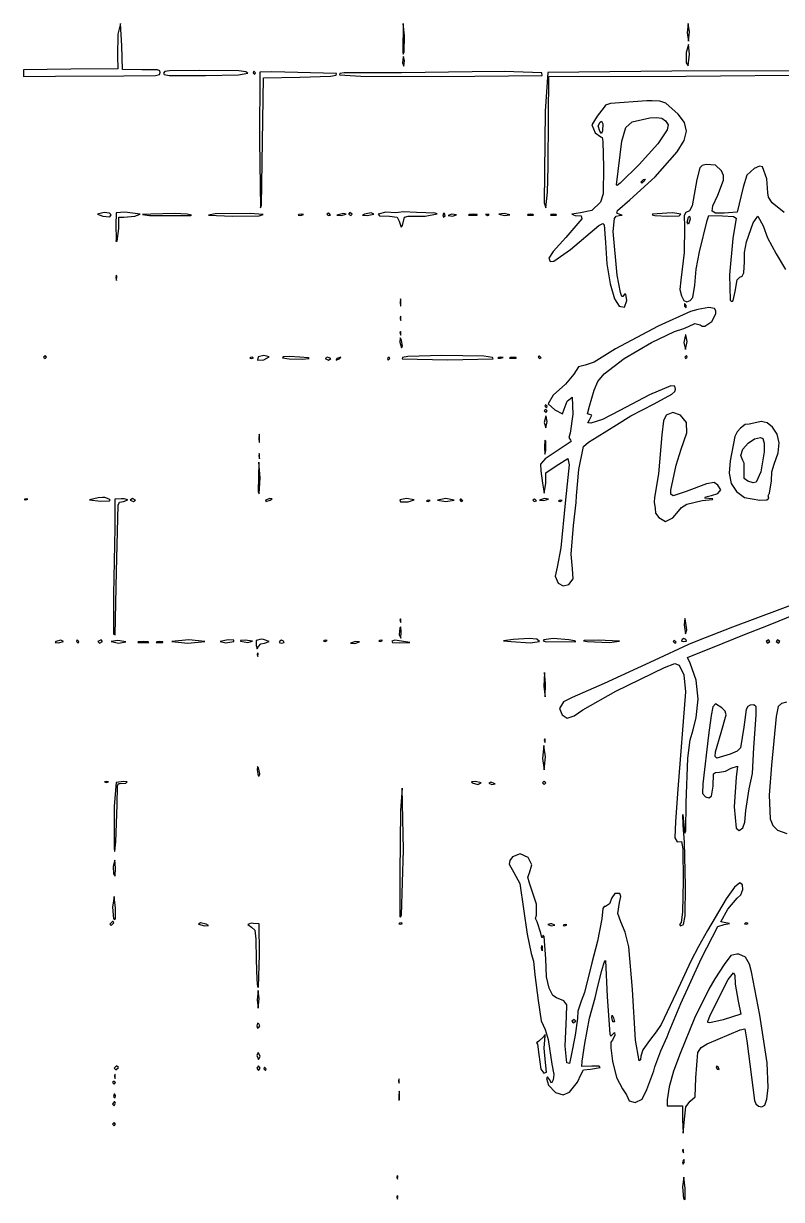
# Model space of a CAD drawing. Extents: x 17 to 185, y 58 to 292.
# Drawn here: x 109.1 to 145.5, y 233.6 to 290 of the extents above; entities that cross this region are included whole.
import ezdxf

# ---------------------------------------------------------------- set-up
doc = ezdxf.new("R2010")
doc.units = 0
doc.layers.add('Layer_1', color=7, linetype='CONTINUOUS')

msp = doc.modelspace()

# ---------------------------------------------------------------- linework, layer by layer
at = {"layer": 'Layer_1', "color": 7}
for points in [[(113.78241, 290.005078), (113.661494, 289.490046), (113.63303, 288.433563), (113.656181, 287.828329), (111.389033, 287.809037), (109.121883, 287.789744), (109.121883, 287.624379), (109.121883, 287.459566), (110.652608, 287.475551), (113.936199, 287.494292), (115.458797, 287.516181), (115.657491, 287.561845), (115.689064, 287.649184), (115.670884, 287.734872), (115.567273, 287.777837), (114.809324, 287.77872), (113.879974, 287.805178), (113.840285, 288.930208), (113.78241, 290.005078), (113.78241, 290.005078)], [(127.356085, 290.005078), (127.346716, 288.640269), (127.362886, 288.529584), (127.413964, 288.640269), (127.420576, 289.415278), (127.356085, 290.005078), (127.356085, 290.005078)], [(141.057091, 290.005078), (140.998662, 289.558042), (141.067014, 289.153451), (141.124112, 289.598377), (141.057091, 290.005078), (141.057091, 290.005078)], [(141.063706, 289.00352), (140.957356, 288.62115), (140.957323, 288.116063), (141.057644, 287.973299), (141.11373, 288.531326), (141.063706, 289.00352), (141.063706, 289.00352)], [(127.383647, 288.418681), (127.357739, 288.39553), (127.330731, 288.118819), (127.395016, 287.949938), (127.420576, 288.215833), (127.383647, 288.418681), (127.383647, 288.418681)], [(117.557683, 287.754466), (116.130612, 287.734592), (115.908861, 287.695366), (115.850568, 287.623828), (115.88496, 287.551522), (116.127724, 287.514072), (117.859748, 287.508624), (119.450432, 287.541161), (119.894835, 287.614458), (119.809527, 287.686838), (119.472583, 287.729354), (117.557683, 287.754466), (117.557683, 287.754466)], [(120.185877, 287.717535), (120.153354, 287.644223), (120.231075, 287.57036), (120.263598, 287.644223), (120.185877, 287.717535), (120.185877, 287.717535)], [(121.050183, 287.687218), (120.481327, 287.666272), (120.463138, 284.378824), (120.503377, 281.150356), (120.560152, 281.27934), (120.65937, 287.400035), (122.395147, 287.435864), (123.877946, 287.480098), (124.146005, 287.530149), (124.163447, 287.605087), (121.050183, 287.687218), (121.050183, 287.687218)], [(132.226623, 287.701549), (130.678259, 287.684462), (127.273953, 287.632096), (126.167114, 287.63816), (124.534419, 287.642135), (124.311343, 287.610358), (124.310069, 287.54776), (124.31062, 287.54776), (125.326018, 287.472969), (129.18998, 287.462873), (134.033508, 287.516893), (134.024686, 287.645326), (132.226623, 287.701549), (132.226623, 287.701549)], [(147.121564, 287.736276), (146.815638, 287.731315), (140.260586, 287.71092), (134.309666, 287.660208), (134.182335, 285.799306), (134.131623, 281.390135), (134.131073, 281.390135), (134.209897, 281.150356), (134.296438, 281.906623), (134.325651, 283.106068), (134.349905, 285.504405), (134.357621, 287.459566), (140.939684, 287.482717), (147.584583, 287.544453), (147.575764, 287.669028), (147.121564, 287.736276), (147.121564, 287.736276)], [(139.329033, 286.30036), (139.060039, 286.287682), (137.319759, 286.15796), (137.085021, 286.093182), (137.016685, 285.991129), (136.689262, 285.563385), (136.423575, 285.135643), (136.583095, 284.755618), (136.854627, 284.561827), (136.920743, 284.529893), (136.958343, 284.342467), (136.982508, 283.11599), (136.963985, 281.837047), (136.834784, 281.425963), (136.429492, 281.024101), (135.878976, 280.918845), (135.464463, 280.847739), (135.630378, 280.784349), (135.914017, 280.773447), (135.94969, 280.635476), (135.170113, 279.734284), (134.5608, 279.066846), (134.358174, 278.734379), (134.417593, 278.576352), (134.604363, 278.592108), (135.398315, 279.16102), (136.768621, 280.309918), (136.948729, 280.403446), (137.014481, 280.338416), (137.082279, 279.500018), (137.149513, 278.462404), (137.300294, 277.515678), (137.506054, 276.793692), (137.738225, 276.430299), (138.001028, 276.392457), (138.106988, 276.705356), (138.05805, 277.010032), (137.993576, 277.013557), (137.92233, 276.897179), (137.868045, 276.895589), (137.79937, 277.095037), (137.645424, 277.918886), (137.457104, 280.019262), (137.506695, 280.646392), (137.593128, 280.758021), (137.741533, 280.792066), (137.876543, 280.805684), (137.770195, 280.833958), (137.629379, 280.899221), (137.652992, 281.025556), (138.252508, 281.548885), (139.464132, 282.648824), (140.522966, 283.84635), (140.857158, 284.395111), (140.97638, 284.843106), (140.882399, 285.246373), (140.576983, 285.660951), (139.977418, 286.186763), (139.692724, 286.281333), (139.329033, 286.30036), (139.329033, 286.30036)], [(136.891559, 285.313685), (136.953845, 285.192417), (136.943925, 284.857279), (136.896459, 284.730733), (136.81108, 284.837435), (136.723434, 285.089445), (136.820453, 285.275651), (136.891559, 285.313685), (136.891559, 285.313685)], [(139.533534, 285.498342), (139.790811, 285.468355), (139.957418, 285.331324), (140.090957, 285.134381), (140.036242, 284.906888), (139.60266, 284.235734), (138.698992, 283.238359), (137.791292, 282.334247), (137.640196, 282.223497), (137.60483, 282.26326), (137.861147, 284.36339), (138.052756, 285.010465), (138.357791, 285.291085), (139.211073, 285.478498), (139.533534, 285.498342), (139.533534, 285.498342)], [(145.664149, 280.938138), (145.081734, 281.403666), (144.910598, 281.666598), (144.874257, 281.884023), (144.825374, 282.553569), (144.631723, 283.119848), (144.486824, 283.157531), (144.229336, 283.0526), (143.869971, 282.720591), (143.70127, 282.143095), (143.411332, 280.955777), (142.778536, 280.906719), (142.367776, 280.907496), (142.199938, 280.994655), (142.245332, 281.251304), (142.474267, 281.760551), (142.750142, 282.483607), (142.743961, 282.706879), (142.655617, 282.928576), (142.371001, 283.206342), (141.923603, 283.240013), (141.728965, 283.186426), (141.606596, 283.07563), (141.476566, 282.516268), (141.252509, 281.259981), (141.113677, 281.005672), (140.933068, 280.930972), (140.85853, 280.795611), (140.870229, 280.246914), (140.853581, 279.009879), (140.697148, 277.682109), (140.649717, 277.23966), (140.728017, 276.925842), (140.851368, 276.717217), (140.990947, 276.649683), (141.152444, 276.701442), (141.27045, 276.853578), (141.367425, 277.440126), (141.437981, 278.216788), (141.593976, 279.048021), (141.959432, 280.542365), (142.045972, 280.782144), (142.703019, 280.774978), (143.22968, 280.747726), (143.360069, 280.658672), (143.206831, 279.687982), (143.035555, 277.938229), (143.062966, 276.726853), (143.140959, 276.65863), (143.211971, 276.709835), (143.31873, 277.146879), (143.409233, 277.695715), (143.531497, 277.830386), (143.652816, 277.883097), (143.734458, 278.03172), (143.760802, 278.559644), (143.756404, 279.012034), (143.863328, 279.53309), (144.170376, 280.437909), (144.406276, 280.765056), (144.65267, 280.297626), (144.867644, 279.712235), (145.284912, 278.948251), (145.72313, 278.204662)], [(138.980113, 282.530599), (138.933812, 282.443507), (138.819543, 282.336755), (138.784982, 282.397205), (138.90625, 282.509653), (138.980113, 282.530599), (138.980113, 282.530599)], [(112.995826, 280.929319), (112.671971, 280.860753), (112.940152, 280.761749), (113.271983, 280.720408), (113.327657, 280.819076), (113.253978, 280.904943), (112.995826, 280.929319), (112.995826, 280.929319)], [(113.985257, 280.956328), (113.581214, 280.923806), (113.56082, 280.322982), (113.576255, 279.647192), (113.565062, 279.55721), (113.614841, 279.559549), (113.69642, 280.159271), (113.69642, 280.708281), (113.936199, 280.708833), (114.463388, 280.758939), (114.729949, 280.855456), (113.985257, 280.956328), (113.985257, 280.956328)], [(116.370916, 280.891285), (115.246438, 280.853251), (114.84019, 280.833407), (115.172575, 280.78931), (117.164666, 280.785451), (117.186486, 280.812564), (116.980008, 280.854905), (116.370916, 280.891285), (116.370916, 280.891285)], [(120.012796, 280.879158), (118.322217, 280.863173), (118.001963, 280.800334), (119.168333, 280.756788), (120.450929, 280.778261), (120.632911, 280.836715), (120.012796, 280.879158), (120.012796, 280.879158)], [(122.468459, 280.846085), (122.349949, 280.832856), (122.322565, 280.807938), (122.440347, 280.795924), (122.570985, 280.8301), (122.468459, 280.846085), (122.468459, 280.846085)], [(123.780352, 280.900104), (123.695466, 280.856558), (123.764367, 280.781593), (123.874508, 280.811616), (123.810669, 280.88908), (123.780352, 280.899553), (123.780352, 280.900104), (123.780352, 280.900104)], [(124.502443, 280.890734), (124.180535, 280.808051), (124.383382, 280.781593), (124.617647, 280.857109), (124.502443, 280.890734), (124.502443, 280.890734)], [(124.797343, 280.929319), (124.727891, 280.855456), (124.843094, 280.781593), (124.912549, 280.855456), (124.797343, 280.929319), (124.797343, 280.929319)], [(125.823706, 280.919397), (125.502899, 280.855456), (125.408719, 280.805909), (125.631883, 280.78931), (125.945525, 280.855456), (125.823706, 280.919397), (125.823706, 280.919397)], [(127.376479, 280.962391), (127.138354, 280.927665), (126.991181, 280.917192), (126.521101, 280.944905), (126.167114, 280.84829), (126.227268, 280.780493), (126.700139, 280.757891), (127.070312, 280.715917), (127.170327, 280.523624), (127.262379, 280.228724), (127.330177, 280.302035), (127.426636, 280.716994), (127.606338, 280.751276), (128.414519, 280.756573), (129.00036, 280.867583), (128.903897, 280.896797), (128.004866, 280.92987), (127.376479, 280.962391), (127.376479, 280.962391)], [(129.311798, 280.900655), (129.266047, 280.822934), (129.296071, 280.712797), (129.373534, 280.776632), (129.341011, 280.891836), (129.311798, 280.900655), (129.311798, 280.900655)], [(129.704262, 280.855456), (129.518503, 280.791515), (129.738154, 280.763379), (129.93026, 280.826792), (129.704262, 280.855456), (129.704262, 280.855456)], [(130.732829, 280.847187), (130.539905, 280.83451), (130.504153, 280.812407), (130.704717, 280.802539), (130.916712, 280.811188), (130.908668, 280.833407), (130.732829, 280.847187), (130.732829, 280.847187)], [(131.405864, 280.845534), (131.313812, 280.830651), (131.405864, 280.793168), (131.498467, 280.830651), (131.405864, 280.845534), (131.405864, 280.845534)], [(132.210088, 280.89349), (131.954324, 280.847187), (132.225519, 280.781593), (132.489552, 280.829549), (132.210088, 280.89349), (132.210088, 280.89349)], [(133.472369, 280.846636), (133.342834, 280.832305), (133.327701, 280.808529), (133.472369, 280.798681), (133.61679, 280.80853), (133.601353, 280.832305), (133.472369, 280.846636), (133.472369, 280.846636)], [(134.57866, 280.846636), (134.449673, 280.832305), (134.434271, 280.808529), (134.57866, 280.798681), (134.723308, 280.80853), (134.708194, 280.832305), (134.57866, 280.846636), (134.57866, 280.846636)], [(140.315157, 280.910026), (140.020808, 280.899553), (139.344525, 280.854147), (139.324152, 280.82925), (139.448094, 280.789861), (140.075378, 280.750174), (140.615052, 280.777136), (140.703763, 280.858212), (140.315157, 280.910026), (140.315157, 280.910026)], [(141.11938, 280.758993), (141.145285, 280.619535), (141.072526, 280.375898), (141.001867, 280.465302), (141.072526, 280.70773), (141.11938, 280.758993), (141.11938, 280.758993)], [(113.580664, 277.918581), (113.563575, 277.792904), (113.597202, 277.662266), (113.599956, 277.883854), (113.580664, 277.918581), (113.580664, 277.918581)], [(127.234267, 276.783077), (127.218832, 276.612201), (127.218282, 276.612201), (127.2273, 276.44164), (127.250802, 276.445734), (127.251906, 276.740634), (127.234267, 276.783077), (127.234267, 276.783077)], [(142.053688, 276.36691), (141.515702, 276.28092), (141.16954, 276.182253), (139.606192, 275.480636), (137.567348, 274.396315), (136.540985, 273.742574), (136.108282, 273.608629), (135.779983, 273.525824), (135.56313, 273.173168), (135.164048, 272.698572), (134.570831, 272.164465), (134.327305, 271.751584), (134.645132, 271.46337), (135.020183, 271.263208), (135.0957, 271.498025), (135.233871, 271.871643), (135.488164, 272.074596), (135.507614, 271.246272), (135.386188, 270.344332), (135.319038, 270.140711), (135.395008, 270.008641), (135.426981, 269.933676), (134.191155, 269.101341), (133.966978, 268.851755), (133.974527, 268.528076), (134.062171, 267.947647), (134.136034, 267.462577), (134.209897, 267.927253), (134.209897, 268.437127), (134.708194, 268.768408), (135.2776, 269.130004), (135.329452, 268.81427), (135.241219, 267.905756), (135.139244, 266.983019), (134.942464, 264.84389), (134.75615, 263.909995), (134.659244, 263.471152), (134.800247, 263.146011), (135.044317, 263.006091), (135.326106, 263.077109), (135.534449, 263.349143), (135.495329, 263.834481), (135.429735, 264.537829), (135.544938, 265.913112), (135.672822, 267.01885), (135.695422, 267.330839), (135.807664, 268.591355), (136.031111, 269.698859), (136.26207, 269.916588), (136.682096, 270.163533), (137.60428, 270.736797), (138.305424, 271.172257), (139.412266, 271.751033), (140.267075, 272.211125), (140.41071, 272.337515), (140.445242, 272.448871), (140.405794, 272.593123), (140.225309, 272.612031), (139.188758, 272.184021), (137.777361, 271.434084), (136.945489, 270.993799), (136.380581, 270.82003), (136.236877, 270.843466), (136.308925, 270.984292), (136.418736, 271.208464), (136.312783, 271.236198), (136.209425, 271.263017), (136.305617, 271.637482), (136.536577, 272.406979), (136.711238, 272.827751), (137.012274, 273.188602), (137.975248, 273.928073), (139.297063, 274.692869), (140.399482, 275.220764), (140.845977, 275.361493), (141.069771, 275.466224), (141.377985, 275.610832), (141.625947, 275.542843), (141.721153, 275.474845), (141.86013, 275.481927), (142.186533, 275.698285), (142.390128, 276.064547), (142.389944, 276.220489), (142.314964, 276.325018), (142.053688, 276.36691), (142.053688, 276.36691)], [(140.888421, 276.551567), (140.871332, 276.546606), (140.884563, 276.433056), (140.963367, 276.357784), (140.950157, 276.468333), (140.888421, 276.551567), (140.888421, 276.551567)], [(127.234267, 275.951293), (127.211667, 275.837743), (127.249149, 275.74569), (127.249149, 275.929796), (127.234267, 275.951293), (127.234267, 275.951293)], [(127.227101, 275.222035), (127.205605, 275.14266), (127.24474, 275.045647), (127.250252, 275.187309), (127.227101, 275.222035), (127.227101, 275.222035)], [(127.223243, 274.912804), (127.207258, 274.712713), (127.273953, 274.435451), (127.337309, 274.521199), (127.273953, 274.804766), (127.223243, 274.912804), (127.223243, 274.912804)], [(140.941338, 275.066042), (140.924799, 275.062734), (140.850936, 274.689562), (140.924799, 274.361588), (140.998662, 274.734761), (140.941338, 275.066042), (140.941338, 275.066042)], [(110.154861, 274.066688), (110.080998, 273.992826), (110.154861, 273.918963), (110.228724, 273.992826), (110.154861, 274.066688), (110.154861, 274.066688)], [(120.10981, 273.984006), (120.028781, 273.969674), (119.996797, 273.939852), (120.073428, 273.925026), (120.170442, 273.963611), (120.10981, 273.984006), (120.10981, 273.984006)], [(120.674254, 274.066688), (120.397667, 274.00639), (120.369982, 273.852266), (120.667139, 273.864826), (120.927814, 274.005504), (120.674254, 274.066688), (120.674254, 274.066688)], [(121.906769, 274.023143), (121.592027, 274.005504), (121.557611, 273.957214), (121.88748, 273.911797), (122.51421, 273.892504), (122.846592, 273.928885), (122.792689, 273.953675), (122.403966, 273.997235), (121.906769, 274.023143), (121.906769, 274.023143)], [(123.727436, 273.992826), (123.621049, 273.918963), (123.773187, 273.8451), (123.87957, 273.918963), (123.727436, 273.992826), (123.727436, 273.992826)], [(124.359128, 273.990621), (124.17447, 273.918963), (124.137539, 273.847856), (124.322197, 273.918963), (124.359128, 273.990621), (124.359128, 273.990621)], [(126.688012, 273.992826), (126.60974, 273.918963), (126.642261, 273.8451), (126.720535, 273.918963), (126.688012, 273.992826), (126.688012, 273.992826)], [(129.21313, 274.06283), (127.59267, 274.02904), (127.32453, 273.980365), (127.315846, 273.901875), (129.48875, 273.855373), (131.688637, 273.90849), (131.647501, 273.98091), (131.241962, 274.029441), (129.21313, 274.06283), (129.21313, 274.06283)], [(132.061258, 273.983455), (131.942197, 273.970226), (131.915086, 273.945308), (132.033145, 273.933294), (132.163786, 273.96747), (132.061258, 273.983455), (132.061258, 273.983455)], [(132.65106, 273.984006), (132.495617, 273.971328), (132.464259, 273.948194), (132.623498, 273.937704), (132.794342, 273.946449), (132.790517, 273.969674), (132.65106, 273.984006), (132.65106, 273.984006)], [(133.886332, 274.041333), (133.841132, 273.997235), (133.914995, 273.918963), (133.988858, 273.951484), (133.914995, 274.029757), (133.886332, 274.041333), (133.886332, 274.041333)], [(140.966142, 274.066688), (140.887868, 273.992826), (140.920391, 273.918963), (140.998662, 273.992826), (140.966142, 274.066688), (140.966142, 274.066688)], [(134.205486, 271.705282), (134.172966, 271.63197), (134.251237, 271.558107), (134.283758, 271.63197), (134.205486, 271.705282), (134.205486, 271.705282)], [(134.209897, 271.484245), (134.136034, 271.410382), (134.209897, 271.336519), (134.283758, 271.410382), (134.209897, 271.484245), (134.209897, 271.484245)], [(134.225882, 271.156272), (134.209897, 271.152413), (134.136034, 270.852552), (134.209897, 270.598442), (134.283758, 270.898303), (134.225882, 271.156272), (134.225882, 271.156272)], [(140.310195, 271.326597), (139.991042, 271.197613), (139.860563, 270.935537), (139.79536, 270.256137), (139.626775, 268.391941), (139.442582, 267.256975), (139.424943, 267.036489), (139.459671, 266.721744), (139.490114, 266.501781), (139.639367, 266.296757), (139.970095, 266.09777), (140.317847, 266.282665), (140.58856, 266.598825), (140.727855, 266.775756), (140.996728, 266.93339), (141.725715, 267.103187), (142.222735, 267.160814), (142.230459, 267.191535), (142.025576, 267.205713), (141.852251, 267.222201), (141.883915, 267.278472), (142.179367, 267.353436), (142.473794, 267.445764), (142.619236, 267.618573), (142.484187, 267.843467), (142.310074, 267.965986), (141.926908, 267.903549), (140.954015, 267.544709), (140.327676, 267.331989), (140.221229, 267.405621), (140.223105, 267.601484), (140.48415, 268.808087), (140.723056, 269.566016), (140.990399, 270.351388), (140.968346, 270.853103), (140.687609, 271.205812), (140.310195, 271.326597), (140.310195, 271.326597)], [(144.554552, 270.893893), (144.204532, 270.813967), (143.9868, 270.777035), (143.798162, 270.756113), (143.560713, 270.579701), (143.401409, 270.410285), (143.2942, 270.183654), (143.06572, 269.020864), (143.023474, 268.416632), (143.12391, 267.925115), (143.370262, 267.538019), (143.765764, 267.247052), (144.495239, 267.126414), (144.833153, 267.145934), (144.924419, 267.223351), (144.891005, 267.328279), (144.954735, 267.461476), (145.048992, 268.054583), (145.076084, 268.479238), (145.191757, 268.852743), (145.373156, 269.390219), (145.417983, 269.869867), (145.326547, 270.286611), (145.099154, 270.635373), (144.844321, 270.844722), (144.554552, 270.893893), (144.554552, 270.893893)], [(120.451011, 270.286454), (120.431718, 270.081953), (120.441109, 269.896264), (120.463688, 269.916037), (120.463688, 270.24842), (120.451011, 270.286454), (120.451011, 270.286454)], [(134.169658, 270.010295), (134.148158, 269.676259), (134.160186, 269.339487), (134.215959, 269.508138), (134.213202, 269.950764), (134.169658, 270.010295), (134.169658, 270.010295)], [(144.524786, 270.138728), (144.637785, 270.088016), (144.707263, 269.860995), (144.71201, 269.452475), (144.54849, 268.477366), (144.326234, 267.98358), (144.171454, 267.959986), (143.923964, 268.040802), (143.746516, 268.171786), (143.744817, 268.557292), (143.746752, 268.900251), (143.678673, 269.02803), (143.581106, 269.275525), (143.684141, 269.570381), (143.934507, 269.857672), (144.244092, 270.06969), (144.524786, 270.138728), (144.524786, 270.138728)], [(120.442742, 269.35931), (120.425656, 269.233633), (120.45983, 269.102995), (120.462588, 269.324583), (120.443295, 269.35931), (120.442742, 269.35931), (120.442742, 269.35931)], [(120.425656, 268.947552), (120.401952, 267.517701), (120.448256, 267.425645), (120.485188, 268.204514), (120.425656, 268.947552), (120.425656, 268.947552)], [(109.262994, 267.195239), (109.181415, 267.180908), (109.14943, 267.151085), (109.226062, 267.136258), (109.323076, 267.174843), (109.262994, 267.195239), (109.262994, 267.195239)], [(113.02945, 267.25973), (112.915898, 267.25918), (112.709743, 267.239336), (112.294678, 267.136811), (112.820537, 267.078382), (113.239945, 267.090141), (113.277803, 267.12247), (113.235605, 267.180908), (113.02945, 267.25973), (113.02945, 267.25973)], [(113.953284, 267.193035), (113.825954, 267.189727), (113.512312, 267.167127), (113.502942, 265.801767), (113.447822, 262.603063), (113.446168, 260.698063), (113.520581, 260.657274), (113.590036, 263.705494), (113.665, 266.890417), (113.73909, 267.0211), (113.91966, 267.056332), (114.139596, 267.134604), (113.953284, 267.193035), (113.953284, 267.193035)], [(114.356224, 267.204059), (114.249841, 267.130746), (114.401975, 267.056883), (114.508359, 267.130746), (114.356224, 267.204059), (114.356224, 267.204059)], [(120.950411, 267.199097), (120.743706, 267.130195), (120.757833, 267.064741), (120.964743, 267.130195), (121.069383, 267.185699), (120.950411, 267.199097), (120.950411, 267.199097)], [(127.528616, 267.202955), (127.20009, 267.142873), (127.23151, 267.049717), (127.602301, 267.046083), (127.896276, 267.137911), (127.528616, 267.202955), (127.528616, 267.202955)], [(128.595769, 267.121376), (128.514187, 267.106492), (128.482205, 267.07667), (128.558838, 267.061844), (128.655851, 267.10098), (128.595769, 267.121376), (128.595769, 267.121376)], [(129.41377, 267.204059), (129.008076, 267.130746), (129.41377, 267.056883), (129.819465, 267.130746), (129.41377, 267.204059), (129.41377, 267.204059)], [(130.123187, 267.178701), (130.077986, 267.134604), (130.151849, 267.056332), (130.225713, 267.088853), (130.151849, 267.167127), (130.123187, 267.178701), (130.123187, 267.178701)], [(133.668603, 267.174293), (133.583714, 267.131299), (133.652065, 267.056332), (133.762207, 267.086355), (133.698369, 267.163819), (133.668603, 267.174293), (133.668603, 267.174293)], [(134.148711, 267.204609), (133.914995, 267.129092), (134.117842, 267.102634), (134.342672, 267.179682), (134.148711, 267.204609), (134.148711, 267.204609)], [(134.941908, 267.121376), (134.860329, 267.106492), (134.828347, 267.076946), (134.90498, 267.062397), (135.00144, 267.10098), (134.941908, 267.121376), (134.941908, 267.121376)], [(146.661307, 262.328384), (143.175411, 261.024383), (141.496409, 260.378359), (141.072526, 260.198662), (139.412266, 259.431371), (137.013927, 258.32784), (135.48651, 257.650947), (135.05595, 257.44359), (134.87411, 257.127292), (135.005578, 256.823951), (135.238465, 256.652695), (135.583962, 256.769352), (135.992526, 257.060044), (137.574558, 257.954395), (139.908909, 259.085208), (140.418319, 259.280847), (140.62053, 259.206476), (140.842976, 258.735163), (140.923145, 257.929861), (140.551628, 253.258313), (140.436975, 251.70223), (140.415531, 250.912141), (140.517451, 250.723272), (140.737387, 250.746975), (140.804532, 250.393917), (140.81125, 248.851345), (140.780225, 247.340674), (140.713133, 246.854293), (140.6299, 246.758933), (140.685583, 246.695204), (140.836055, 246.753971), (140.910272, 247.17866), (140.925903, 248.615977), (140.882356, 250.712798), (140.820069, 251.524187), (140.796368, 252.040676), (140.84267, 251.524187), (140.900051, 251.135763), (140.946396, 251.245619), (140.964488, 252.594648), (141.044417, 254.74488), (141.15641, 255.624742), (141.290808, 256.099275), (141.438022, 256.699561), (141.54106, 257.574879), (141.436176, 258.477631), (141.143632, 259.293017), (141.014097, 259.568624), (142.732785, 260.255437), (143.755841, 260.669401), (144.625658, 261.006193), (145.15207, 261.215656), (146.053308, 261.591584)], [(127.227101, 261.422911), (127.205605, 261.343536), (127.24474, 261.247076), (127.250252, 261.388187), (127.227101, 261.422911), (127.227101, 261.422911)], [(140.885664, 261.445512), (140.859758, 261.134627), (140.924799, 260.710743), (140.987573, 260.900761), (140.924799, 261.337474), (140.885664, 261.445512), (140.885664, 261.445512)], [(127.244187, 261.038164), (127.195682, 260.990208), (127.169223, 260.676566), (127.247258, 260.503475), (127.271749, 260.802796), (127.244187, 261.038164), (127.244187, 261.038164)], [(110.910026, 260.411983), (110.67135, 260.341427), (110.636103, 260.285033), (110.800334, 260.268668), (111.040113, 260.341427), (110.910026, 260.411983), (110.910026, 260.411983)], [(111.699918, 260.415291), (111.667397, 260.341427), (111.745669, 260.267564), (111.778189, 260.341427), (111.699918, 260.415291), (111.699918, 260.415291)], [(112.856919, 260.415291), (112.700373, 260.341427), (112.765417, 260.267564), (112.921963, 260.341427), (112.856919, 260.415291), (112.856919, 260.415291)], [(113.653423, 260.386075), (113.327657, 260.335916), (113.709097, 260.268117), (114.038174, 260.319931), (113.653423, 260.386075), (113.653423, 260.386075)], [(114.877122, 260.333711), (114.637343, 260.321034), (114.608851, 260.300288), (114.877122, 260.291818), (115.145396, 260.300286), (115.116901, 260.321034), (114.877122, 260.333711), (114.877122, 260.333711)], [(115.679141, 260.332608), (115.523699, 260.319931), (115.492616, 260.296796), (115.652132, 260.286307), (115.8227, 260.295317), (115.818598, 260.318827), (115.679141, 260.332608), (115.679141, 260.332608)], [(117.058282, 260.415291), (116.242482, 260.341427), (117.013081, 260.267564), (117.828881, 260.341427), (117.058282, 260.415291), (117.058282, 260.415291)], [(118.953909, 260.414187), (118.566407, 260.341427), (118.843748, 260.27065), (119.23062, 260.341427), (119.22593, 260.396719), (118.953909, 260.414187), (118.953909, 260.414187)], [(119.765851, 260.409779), (119.549728, 260.392067), (119.543158, 260.354658), (119.900505, 260.298439), (120.116425, 260.352451), (119.765851, 260.409779), (119.765851, 260.409779)], [(120.534797, 260.445607), (120.30299, 260.38768), (120.299426, 260.144092), (120.354733, 259.985413), (120.416836, 260.101649), (120.516365, 260.230529), (120.70402, 260.268117), (120.92073, 260.33551), (120.651103, 260.434583), (120.534797, 260.445607), (120.534797, 260.445607)], [(121.518164, 260.408125), (121.429419, 260.356312), (121.39631, 260.286113), (121.518164, 260.267564), (121.640012, 260.286108), (121.606908, 260.356312), (121.518164, 260.408125), (121.518164, 260.408125)], [(123.651919, 260.406471), (123.57034, 260.39214), (123.538351, 260.362318), (123.614987, 260.347492), (123.712001, 260.386075), (123.651919, 260.406471), (123.651919, 260.406471)], [(125.0724, 260.341981), (124.838686, 260.266464), (125.041533, 260.240005), (125.266366, 260.317055), (125.0724, 260.341981), (125.0724, 260.341981)], [(126.308225, 260.406471), (126.226646, 260.39214), (126.194657, 260.362318), (126.271294, 260.347492), (126.368308, 260.386075), (126.308225, 260.406471), (126.308225, 260.406471)], [(126.966926, 260.40151), (126.812588, 260.353004), (126.8499, 260.288559), (127.203951, 260.277487), (127.679648, 260.28741), (127.288284, 260.362374), (126.966926, 260.40151), (126.966926, 260.40151)], [(133.411736, 260.486397), (132.652714, 260.434583), (132.180872, 260.379463), (132.549635, 260.335365), (133.456486, 260.280889), (133.914995, 260.333711), (133.787033, 260.447123), (133.411736, 260.486397), (133.411736, 260.486397)], [(134.564879, 260.482539), (134.118655, 260.425218), (134.084178, 260.372859), (134.226983, 260.3282), (135.649118, 260.343632), (135.595927, 260.377909), (135.318356, 260.422599), (134.564879, 260.482539), (134.564879, 260.482539)], [(136.737217, 260.402613), (136.052291, 260.3834), (136.02866, 260.368162), (136.201988, 260.347492), (137.264459, 260.297683), (137.752006, 260.35135), (136.737217, 260.402613), (136.737217, 260.402613)], [(140.379648, 260.390486), (140.33445, 260.346389), (140.408313, 260.268117), (140.482173, 260.300638), (140.408313, 260.378359), (140.379648, 260.390486), (140.379648, 260.390486)], [(140.850936, 260.481988), (140.762742, 260.430175), (140.729364, 260.359974), (140.850936, 260.341427), (140.972792, 260.359972), (140.939684, 260.430175), (140.850936, 260.481988), (140.850936, 260.481988)], [(144.913945, 260.415291), (144.798742, 260.341427), (144.868194, 260.267564), (144.983398, 260.341427), (144.913945, 260.415291), (144.913945, 260.415291)], [(145.347752, 260.415291), (145.278297, 260.341427), (145.393503, 260.267564), (145.462955, 260.341427), (145.347752, 260.415291), (145.347752, 260.415291)], [(120.36447, 259.799583), (120.343524, 259.720759), (120.382109, 259.623745), (120.388174, 259.764856), (120.36447, 259.799583), (120.36447, 259.799583)], [(134.155877, 258.849287), (134.1432, 258.828894), (134.119496, 258.183421), (134.181785, 257.685121), (134.205486, 258.331147), (134.155877, 258.849287), (134.155877, 258.849287)], [(145.769432, 257.432665), (145.533548, 257.356671), (145.382363, 257.228314), (145.277197, 256.733174), (145.050095, 254.401533), (144.940404, 252.96286), (144.989496, 251.82245), (145.124005, 251.502913), (145.347752, 251.284961), (145.785236, 251.119851)], [(142.372292, 257.348328), (142.232279, 257.210045), (142.155664, 256.780576), (142.032742, 255.840203), (141.762096, 253.505808), (141.747946, 253.04502), (141.878953, 252.891754), (142.053167, 252.842262), (142.172435, 252.910302), (142.248269, 253.401628), (142.263623, 253.987782), (142.359142, 254.059859), (142.551988, 254.069702), (142.844371, 254.116388), (143.123598, 254.25491), (143.422356, 254.361294), (143.361723, 253.82055), (143.262774, 252.40547), (143.352904, 251.38473), (143.506939, 251.273356), (143.675365, 251.395203), (143.774071, 251.660425), (143.831358, 252.231397), (143.975777, 253.264375), (144.151558, 254.004053), (144.20894, 255.25812), (144.320285, 256.80373), (144.314187, 257.211262), (144.206726, 257.295338), (144.038616, 257.284388), (143.920149, 257.224201), (143.84499, 257.083188), (143.727729, 256.231566), (143.57311, 255.234284), (143.402086, 255.070828), (143.069028, 254.935108), (142.423685, 254.740742), (142.347259, 254.823954), (142.365126, 255.037634), (142.633567, 255.97856), (142.881145, 256.822916), (142.829892, 256.992774), (142.666641, 257.162019), (142.372292, 257.348328), (142.372292, 257.348328)], [(134.126661, 255.355687), (134.062171, 254.725645), (134.13438, 254.179393), (134.19832, 254.809432), (134.126661, 255.355687), (134.126661, 255.355687)], [(134.163043, 255.668225), (134.142096, 255.58885), (134.180682, 255.491836), (134.186744, 255.633498), (134.163043, 255.668225), (134.163043, 255.668225)], [(120.365574, 254.340347), (120.339666, 254.174432), (120.393133, 253.891106), (120.446126, 253.892329), (120.470487, 253.993106), (120.41849, 254.270895), (120.365574, 254.340347), (120.365574, 254.340347)], [(113.106067, 253.617703), (113.014015, 253.602271), (113.106067, 253.56534), (113.198673, 253.602271), (113.106067, 253.617703), (113.106067, 253.617703)], [(113.918007, 253.623768), (113.571844, 253.569198), (113.478678, 252.438751), (113.483099, 250.417348), (113.495849, 250.254602), (113.513203, 250.269774), (113.554603, 250.720298), (113.614287, 252.507006), (113.642112, 253.410189), (113.686804, 253.520955), (113.76918, 253.516831), (114.04534, 253.546597), (114.101856, 253.608343), (113.918007, 253.623768), (113.918007, 253.623768)], [(130.834254, 253.625972), (130.643237, 253.60923), (130.668339, 253.553213), (130.944187, 253.482725), (131.110965, 253.553213), (130.834254, 253.625972), (130.834254, 253.625972)], [(131.570126, 253.584079), (131.479727, 253.546597), (131.627451, 253.479349), (131.775177, 253.508012), (131.627451, 253.574709), (131.570126, 253.584079), (131.570126, 253.584079)], [(134.136034, 253.627626), (134.062171, 253.553763), (134.136034, 253.4799), (134.209897, 253.553763), (134.136034, 253.627626), (134.136034, 253.627626)], [(127.310885, 253.295242), (127.230409, 252.225334), (127.206705, 249.199715), (127.198989, 247.133758), (127.227717, 247.108302), (127.283326, 247.207621), (127.372436, 250.34586), (127.310885, 253.295242), (127.310885, 253.295242)], [(132.987852, 250.152765), (132.609717, 249.998423), (132.480857, 249.826899), (132.448579, 249.645037), (132.67366, 249.249324), (132.965252, 248.720157), (133.326299, 246.285437), (133.513711, 245.357191), (133.619545, 244.992286), (133.690651, 244.334136), (133.843339, 243.112091), (133.988278, 242.127759), (134.180131, 241.710352), (134.328446, 241.227794), (134.498182, 240.05009), (134.602361, 239.553447), (134.573145, 239.30099), (134.486605, 239.139483), (134.390694, 239.318076), (134.302598, 239.443447), (134.245175, 239.369892), (134.342793, 239.042149), (134.672917, 238.686384), (135.042673, 238.578813), (135.356425, 238.702922), (135.734394, 239.187431), (135.914805, 239.56502), (136.026127, 239.785306), (136.359635, 239.816926), (136.818799, 239.899059), (136.780978, 239.961014), (136.423575, 239.961895), (135.94402, 239.939298), (135.956147, 240.197266), (136.085131, 241.046137), (136.319395, 242.26322), (136.577366, 243.236116), (136.719578, 243.790088), (136.899394, 244.543426), (137.024572, 244.931835), (137.085586, 245.030872), (137.163308, 243.296749), (137.282922, 241.493174), (137.335397, 241.388255), (137.428992, 241.489313), (137.515513, 241.57953), (137.530417, 241.43695), (137.415214, 241.202132), (137.332955, 241.101413), (137.343004, 240.84329), (137.416867, 240.197266), (137.609387, 239.41932), (137.896425, 238.869388), (138.084938, 238.573938), (138.212271, 238.297227), (138.50713, 238.210896), (138.841206, 238.371091), (139.070512, 238.832456), (139.398485, 239.728732), (139.448647, 239.916147), (139.744097, 240.686193), (140.038997, 241.355921), (140.139318, 241.625466), (140.702659, 242.964367), (141.69496, 245.132623), (142.475368, 246.655303), (142.776883, 246.74901), (143.042725, 246.796918), (142.855707, 246.838308), (142.621993, 246.880751), (142.960566, 247.485858), (143.399758, 248.020113), (143.578832, 248.180914), (143.675505, 248.429177), (143.669308, 248.657152), (143.539766, 248.757089), (143.286197, 248.541864), (142.877141, 247.992528), (141.98534, 246.469545), (141.556492, 245.694534), (141.188282, 244.99394), (140.478315, 243.480854), (139.755674, 241.949578), (139.508176, 241.599007), (139.196188, 241.186147), (138.882549, 240.735802), (138.784982, 240.441453), (138.762202, 240.256346), (138.69293, 240.216008), (138.518517, 241.203449), (138.378737, 243.62858), (138.197339, 245.691081), (138.033792, 246.389958), (137.818701, 246.884059), (137.675454, 247.289204), (137.757518, 247.815612), (137.815043, 248.104418), (137.774604, 248.246661), (137.537061, 248.245602), (137.38269, 248.032791), (137.266018, 247.741236), (137.087791, 247.613315), (137.013542, 247.615758), (136.958503, 247.519095), (136.90534, 247.026824), (136.702492, 245.951402), (136.423575, 244.920077), (136.070247, 243.491327), (135.9126, 243.075159), (135.759362, 242.590643), (135.737312, 242.248889), (135.621559, 241.441908), (135.430285, 240.461849), (135.357874, 240.085048), (135.228542, 240.108521), (135.143476, 240.914458), (135.201533, 242.340941), (135.229959, 242.9042), (135.080815, 243.090594), (134.720872, 243.234463), (134.545318, 243.342572), (134.380221, 243.702443), (134.248237, 244.243003), (134.213202, 245.104185), (134.136034, 246.174645), (134.076355, 246.236627), (134.055556, 246.13716), (134.028596, 246.137993), (133.977284, 246.347173), (133.795934, 246.877443), (133.72437, 247.044396), (133.761206, 247.196597), (133.763311, 247.736225), (133.433786, 248.738897), (133.345802, 249.032548), (133.427171, 249.234439), (133.537923, 249.625058), (133.364331, 249.97803), (132.987852, 250.152765), (132.987852, 250.152765)], [(113.509558, 249.849596), (113.437383, 249.544619), (113.445064, 249.181523), (113.523464, 249.079597), (113.548693, 249.47036), (113.509558, 249.849596), (113.509558, 249.849596)], [(113.475381, 248.092323), (113.402633, 247.593007), (113.450576, 247.035643), (113.504187, 246.998024), (113.533661, 247.045403), (113.548693, 247.540005), (113.475381, 248.092323), (113.475381, 248.092323)], [(113.47483, 248.092873), (113.475381, 248.092323), (113.475381, 248.092873), (113.47483, 248.092873), (113.47483, 248.092873)], [(113.432937, 246.903902), (113.396559, 246.89839), (113.267575, 246.769406), (113.332618, 246.704912), (113.461602, 246.833897), (113.432937, 246.903902), (113.432937, 246.903902)], [(117.618868, 246.828385), (117.533428, 246.764995), (117.810139, 246.698297), (118.010785, 246.714344), (117.902742, 246.764995), (117.618868, 246.828385), (117.618868, 246.828385)], [(120.065159, 246.8124), (119.902543, 246.762265), (120.079493, 246.630499), (120.236621, 246.480725), (120.276276, 246.046762), (120.306592, 245.067803), (120.3325, 244.108688), (120.356183, 243.771605), (120.410772, 243.74599), (120.463688, 245.322464), (120.448256, 246.782083), (120.171546, 246.806888), (120.065159, 246.8124), (120.065159, 246.8124)], [(127.267891, 246.829488), (127.186312, 246.815157), (127.15432, 246.785324), (127.230959, 246.770507), (127.327423, 246.809645), (127.267891, 246.829488), (127.267891, 246.829488)], [(134.444715, 246.795864), (134.316281, 246.757829), (134.464007, 246.691132), (134.645599, 246.718625), (134.505347, 246.785941), (134.444715, 246.795314), (134.444715, 246.795864), (134.444715, 246.795864)], [(135.162948, 246.755625), (135.081919, 246.741294), (135.04966, 246.711461), (135.126016, 246.696646), (135.22303, 246.735229), (135.162948, 246.755625), (135.162948, 246.755625)], [(143.870494, 246.829488), (143.788915, 246.815157), (143.756651, 246.785324), (143.833012, 246.770507), (143.930026, 246.809645), (143.870494, 246.829488), (143.870494, 246.829488)], [(134.020278, 245.74635), (134.03957, 245.711623), (134.036813, 245.490036), (134.002639, 245.620674), (134.020278, 245.74635), (134.020278, 245.74635)], [(143.494565, 245.334041), (143.385977, 245.330733), (143.109267, 245.275062), (142.786806, 244.833536), (142.328745, 244.151132), (142.042114, 243.644565), (141.350443, 242.266255), (140.665731, 240.566029), (140.352639, 239.717708), (140.135354, 238.970603), (140.041754, 238.334159), (140.038997, 238.057449), (140.408313, 238.057449), (140.777076, 238.057449), (140.777076, 237.381106), (140.806842, 236.735633), (140.871883, 237.417487), (140.935437, 238.00672), (141.150797, 238.27187), (141.394987, 238.47582), (141.417034, 239.391939), (141.51737, 240.614573), (141.673403, 240.854211), (141.959432, 241.02519), (143.549136, 241.703187), (143.775134, 241.752796), (143.864432, 241.177878), (144.245322, 238.313213), (144.298115, 238.143718), (144.427309, 238.034068), (144.589118, 238.005147), (144.739761, 238.077842), (144.835971, 238.376305), (144.891714, 238.930742), (144.846147, 240.123403), (144.501085, 242.410947), (144.096492, 244.477451), (143.99562, 244.847317), (143.814301, 245.192144), (143.494565, 245.334041), (143.494565, 245.334041)], [(143.235494, 244.438868), (143.290617, 244.329174), (143.31046, 243.886548), (143.462595, 243.075159), (143.583313, 242.457798), (142.732785, 242.186049), (142.091539, 242.036362), (141.996704, 242.045006), (141.996363, 242.102816), (142.102747, 242.410947), (142.976975, 244.108138), (143.235494, 244.438868), (143.235494, 244.438868)], [(120.400298, 243.591649), (120.347382, 243.144614), (120.392582, 242.736716), (120.444748, 243.188453), (120.400298, 243.591649), (120.400298, 243.591649)], [(135.579666, 242.189357), (135.464463, 242.116047), (135.533915, 242.042184), (135.649118, 242.116047), (135.579666, 242.189357), (135.579666, 242.189357)], [(137.402536, 242.396615), (137.463169, 242.271489), (137.507889, 242.080556), (137.432299, 242.091242), (137.387652, 242.29409), (137.402536, 242.396615), (137.402536, 242.396615)], [(120.367778, 242.021787), (120.337461, 241.894457), (120.356008, 241.772605), (120.426206, 241.805713), (120.477865, 241.894456), (120.426206, 241.983202), (120.367778, 242.021787), (120.367778, 242.021787)], [(134.183436, 241.473881), (134.099653, 241.359228), (133.875309, 241.156381), (133.767271, 241.083068), (133.822392, 241.009205), (133.884128, 240.510908), (133.974527, 239.809761), (134.111639, 239.618968), (134.241867, 239.673061), (134.202178, 240.134426), (134.134365, 240.821022), (134.178477, 241.4149), (134.183436, 241.473881), (134.183436, 241.473881)], [(120.39589, 240.609023), (120.337461, 240.460195), (120.411325, 240.271129), (120.485188, 240.414444), (120.411325, 240.603511), (120.39589, 240.609023), (120.39589, 240.609023)], [(113.59224, 239.975676), (113.475381, 239.858819), (113.560251, 239.773254), (113.679331, 239.888035), (113.59224, 239.975676), (113.59224, 239.975676)], [(120.411325, 239.975676), (120.337461, 239.864882), (120.411325, 239.75464), (120.485188, 239.864882), (120.411325, 239.975676), (120.411325, 239.975676)], [(142.424105, 239.960795), (142.400404, 239.929375), (142.450013, 239.803699), (142.537104, 239.792675), (142.488048, 239.917798), (142.424105, 239.960795), (142.424105, 239.960795)], [(113.509558, 239.572739), (113.486957, 239.459187), (113.523889, 239.367135), (113.523889, 239.551793), (113.509558, 239.572739), (113.509558, 239.572739)], [(120.702366, 239.901813), (120.669293, 239.827953), (120.747564, 239.75464), (120.780088, 239.827953), (120.702366, 239.901813), (120.702366, 239.901813)], [(127.160404, 239.35115), (127.137803, 239.238151), (127.174735, 239.145548), (127.174735, 239.330203), (127.160404, 239.35115), (127.160404, 239.35115)], [(113.475381, 239.238151), (113.40152, 239.164287), (113.475381, 239.090424), (113.548693, 239.164287), (113.475381, 239.238151), (113.475381, 239.238151)], [(113.503493, 238.250373), (113.475381, 238.241553), (113.40152, 238.126901), (113.475381, 238.057449), (113.548693, 238.172101), (113.503493, 238.250373), (113.503493, 238.250373)], [(113.502942, 238.619136), (113.47373, 238.609766), (113.441206, 238.495113), (113.518669, 238.431003), (113.548693, 238.540864), (113.502942, 238.619136), (113.502942, 238.619136)], [(127.161507, 238.752531), (127.147173, 238.537006), (127.155554, 238.32491), (127.177492, 238.333056), (127.179146, 238.701818), (127.161507, 238.752531), (127.161507, 238.752531)], [(113.475381, 237.245507), (113.40152, 237.171646), (113.475381, 237.098333), (113.548693, 237.171646), (113.475381, 237.245507), (113.475381, 237.245507)], [(140.804084, 235.965586), (140.783138, 235.886762), (140.821723, 235.789748), (140.827785, 235.931409), (140.804084, 235.965586), (140.804084, 235.965586)], [(140.848732, 235.474452), (140.777076, 235.36421), (140.806289, 235.253416), (140.877397, 235.36421), (140.848732, 235.474452), (140.848732, 235.474452)], [(127.078825, 234.711021), (127.057878, 234.632197), (127.097014, 234.535183), (127.102526, 234.676844), (127.078825, 234.711021), (127.078825, 234.711021)], [(140.840466, 234.632197), (140.778147, 234.163327), (140.826132, 233.605283), (140.902752, 233.556224), (140.915729, 234.080316), (140.840466, 234.632197), (140.840466, 234.632197)], [(127.078825, 233.752456), (127.057878, 233.673081), (127.097014, 233.576618), (127.102526, 233.717729), (127.078825, 233.752456), (127.078825, 233.752456)]]:
    msp.add_lwpolyline(points, dxfattribs=at)

doc.saveas('drawing.dxf')
